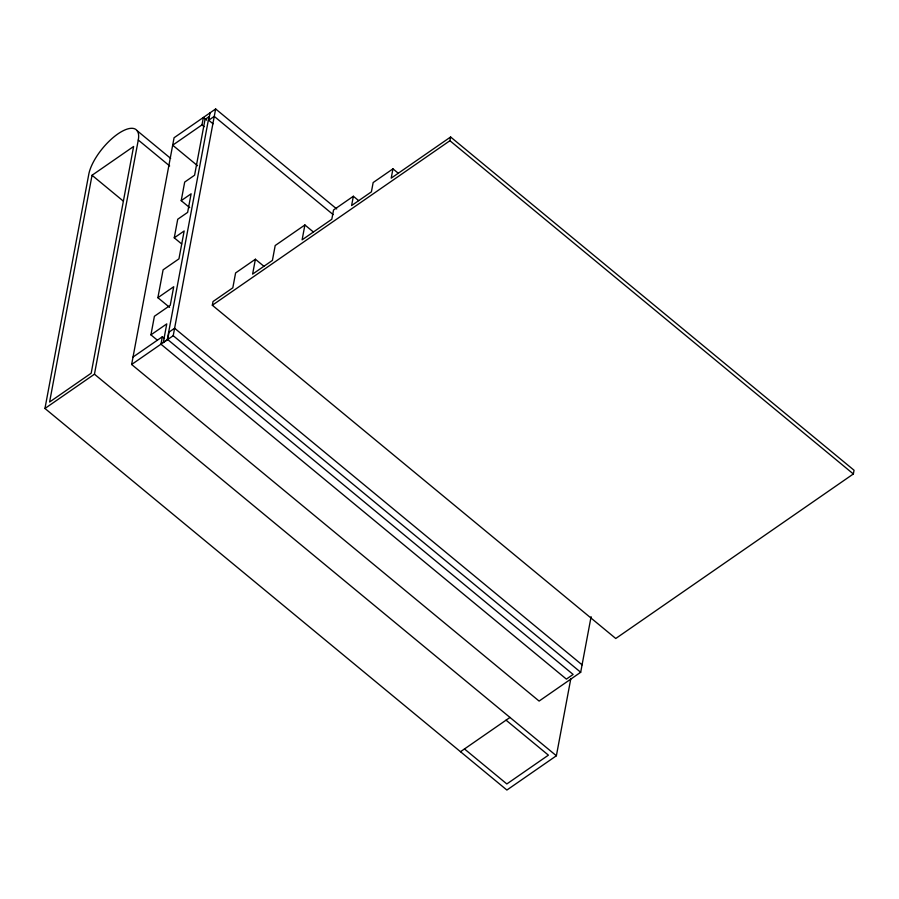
<?xml version="1.0" encoding="UTF-8"?>
<svg xmlns="http://www.w3.org/2000/svg" width="899" height="899" viewBox="0 0 899 899"><rect width="100%" height="100%" fill="white"/><g stroke="black" fill="none" stroke-linecap="round" stroke-linejoin="round"><path stroke-width="1.35" d="M570.82 678.621L556.38 755.767L506.89 790.041L44.95 408.472L88.776 174.305A35.6 14.058 -50.4 0 1 117.87 133.929A35.6 14.058 -50.4 0 1 138.277 140.019L169.653 165.944M92.035 175.271L49.602 402.01L91.181 373.22L133.614 146.481L92.035 175.271L123.096 200.927M44.95 408.472L94.451 374.198L138.277 140.019M591.092 616.692L580.687 672.272L539.108 701.074L131.636 364.488L174.069 137.749L215.648 108.959L336.709 208.95M157.303 340.125L150.931 334.866L154.403 316.279L170.248 305.312L173.721 286.725L157.887 297.704L169.563 307.346M157.887 297.704L163.101 269.824L178.946 258.856L184.16 230.976L174.26 237.83L181.688 243.966M174.26 237.83L177.732 219.244L187.633 212.389L191.116 193.802L181.216 200.657L189.711 207.68M181.216 200.657L184.688 182.081L194.589 175.215L205.028 119.466L208.984 116.724L167.248 339.743L163.292 342.485L166.764 323.898L150.931 334.866M164.495 338.552L162.337 336.765L160.943 344.193L566.392 679.116L573.124 674.452L167.675 339.53L169.068 332.102L174.608 328.259L582.08 664.844M197.544 165.719L172.675 145.189L201.983 124.894L203.376 117.454L206.624 120.14M213.041 123.804L208.714 120.23L210.108 112.802M131.636 364.488L173.215 335.698L215.648 108.959M398.257 173.226L392.953 168.843L391.211 178.137L450.613 136.996L854.05 470.244L853.353 473.964L615.759 638.492L212.321 305.244L213.018 301.536L232.819 287.815L235.594 272.948L255.395 259.238L263.89 266.261M255.395 259.238L252.619 274.105L272.419 260.395L275.195 245.528L304.896 224.964L313.391 231.976M304.896 224.964L302.12 239.831L331.81 219.266L333.551 209.973L353.352 196.263L358.667 200.646M353.352 196.263L351.61 205.556L371.411 191.847L373.152 182.553L392.953 168.843M212.321 305.244L449.916 140.716L450.613 136.996M208.714 120.23L214.265 116.387L333.147 214.603M133.03 357.049L162.337 336.765M460.49 751.721L509.991 717.436M449.916 140.716L853.353 473.964M201.983 124.894L204.152 126.68M137.131 130.703L170.664 158.404M173.215 335.698L580.687 672.272M94.451 374.198L556.38 755.767M506.047 720.166L548.412 755.16L506.834 783.95L464.468 748.957"/></g></svg>
